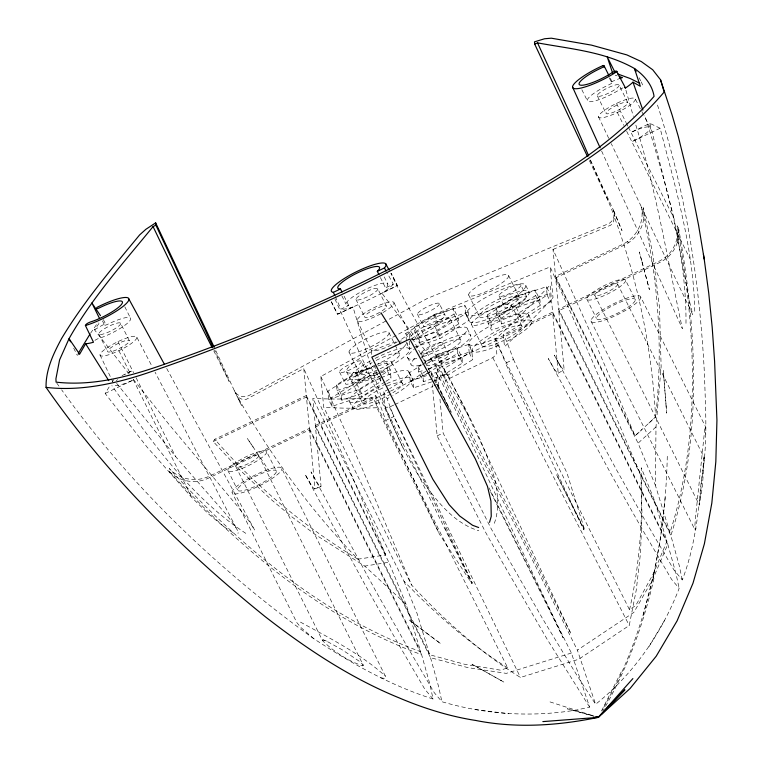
<?xml version="1.0" encoding="UTF-8"?>
<svg xmlns="http://www.w3.org/2000/svg" width="763" height="763" viewBox="0 0 763 763"><rect width="100%" height="100%" fill="white"/><g stroke="black" fill="none" stroke-linecap="round" stroke-linejoin="round"><path stroke-width="0.57" stroke-dasharray="3.81 2.86" d="M682.284 579.918L679.127 565.135L670.858 535.588C703 435.931 696.8 328.481 678.336 226.878C679.976 235.729 677.687 245.057 672.317 252.257A34.173 33.314 -5.3 0 1 659.766 262.472L558.754 310.741L564.124 369.721L562.913 369.244L560.309 365.696L554.234 355.1L617.067 470.809L646.509 522.951L674.044 570.104L682.284 579.918C695.913 544.916 698.708 507.567 702.914 470.657C707.663 439.011 705.422 406.841 704.487 375.005C699.824 282.997 685.765 190.96 656.905 103.291M590.037 159.829L613.032 209.3C615.684 214.527 613.547 221.756 607.92 223.979L427.414 298.419L386.975 320.412M669.971 532.622L655.379 485.306L655.999 426.918L661.13 366.679L659.461 306.888L652.689 253.497L643.171 207.67C646.862 222.72 637.954 238.79 624.144 245.171L555.683 277.885L558.611 309.273L669.971 532.622C701.75 433.546 695.646 326.812 677.134 225.848C678.803 234.708 676.504 244.065 671.125 251.285A34.249 33.391 -5.3 0 1 658.545 261.518L558.611 309.273M694.759 311.275C693.672 248.891 675.617 188.203 660.119 128.232L649.866 123.377L630.991 132.4A21.087 4.387 -26.5 0 1 650.391 128.003L643.953 115.633M685.985 323.35C686.595 254.67 666.967 187.555 647.072 122.462L644.783 115.728M665.231 497.514L660.472 538.373L653.061 577.849C661.769 537.667 666.5 496.732 667.291 455.635M433.06 699.013L424.81 689.199L397.275 642.045L367.842 589.913L305 474.195L311.075 484.801L313.679 488.349L314.89 488.816L309.52 429.846L208.509 478.115A34.173 33.314 -5.3 0 1 192.553 481.52C183.454 481.224 174.574 477.295 168.423 470.552C239.21 547.691 321.986 618.354 421.624 654.683L429.893 684.239L433.06 699.013C390.37 685.46 351.171 663.266 313.908 638.784C217.817 569.551 130.616 486.355 61.66 389.855M439.965 399.202L443.131 433.041L491.296 528.95L542.617 618.717L576.37 674.416L595.607 704.268C633.424 674.273 661.807 633.233 679.175 588.34L671.564 579.346L643.381 531.286L613.109 477.81L548.301 358.524L554.367 369.13L556.98 372.697L558.201 373.193L552.774 313.603L437.132 368.863L439.097 389.864M704.793 428.796L695.417 518.592L694.807 527.09L695.274 530.075L696.629 526.804M704.259 458.382L704.135 457.533L700.415 489.159L699.375 505.068L702.513 485.802L704.135 457.533L617.668 284.179A12.742 2.651 -26.5 0 0 600.243 289.959A12.742 2.651 -26.5 0 0 600.7 294.842A12.742 2.651 -26.5 0 0 617.668 284.179M629.513 609.742C640.1 563.247 643.142 515.368 641.244 467.805L654.358 500.137L666.929 541.368L653.109 574.158L635.846 605.383L629.513 609.742L494.882 339.726A1329.985 276.521 -26.5 0 0 550.094 284.99L552.631 312.134L666.929 541.368M677.315 242.748L678.555 237.531M396.111 335.424L320.841 376.483L323.712 407.232L411.61 585.068C444.104 619.995 479.889 652.146 520.452 677.468L578.707 659.261L629.237 625.479L636.285 589.923L640.51 552.956L642.007 514.739L640.901 475.492L590.924 357.799L550.133 266.907L434.796 314.337L397.161 334.862M311.075 484.801L309.301 481.92M703.772 458.992L704.135 457.533M237.98 533.442L238.17 532.698M643.047 615.722L654.282 571.668C645.698 611.029 633.195 649.523 615.512 685.765L602.198 710.181M494.319 523.351C499.784 508.654 497.638 492.516 494.367 477.571C471.4 404.304 423.637 341.958 390.809 273.135M552.774 313.603L667.797 544.305L652.785 579.317L633.805 612.451L577.381 650.162L595.607 704.268M601.463 711.04L622.35 669.79M235.843 466.641L322.587 640.701C333.86 651.631 347.842 660.901 362.74 665.851L363.188 665.021L258.771 455.683A12.742 2.651 -26.5 0 0 241.346 461.462A12.742 2.651 -26.5 0 0 241.804 466.346A12.742 2.651 -26.5 0 0 258.771 455.683M648.865 646.843L665.689 618.44M232.868 532.564L223.836 526.699L208.623 514.004L191.866 497.59L146.887 446.889L105.16 393.431L110.015 385.534M112.438 381.595L113.658 379.621M90.53 333.297L98.093 322.272M213.23 441.529L306.449 396.989L309.387 428.377L209.453 476.122A34.249 33.391 -5.3 0 1 193.468 479.546C184.35 479.24 175.442 475.301 169.291 468.53C239.534 545.307 321.805 615.464 420.747 651.726L406.145 604.401L364.752 566.098L315.043 534.415L291.8 516.799L270.894 499.298L236.788 466.975L213.23 441.529L214.784 439.25L306.306 395.511L303.788 368.529L246.43 399.268A9.986 9.7 14.9 0 1 241.871 399.202L237.77 397.17C270.789 455.997 311.123 510.6 357.942 559.184L385.801 554.949L347.003 464.476L303.788 368.529M103.32 319.554L105.418 323.626L104.617 324.809A3.329 0.687 -26.5 0 0 107.793 324.265A23.271 4.836 -26.5 0 1 130.13 320.317A23.271 4.836 -26.5 0 1 98.665 338.486A3.329 0.687 -26.5 0 0 94.383 340.823M129.119 373.937L94.526 329.835L99.791 322.291M432.716 381.529L439.459 379.287L439.288 377.437L447.261 373.632L468.062 415.349L571.02 633.853L445.153 380.489L492.822 357.713L496.827 353.975L495.378 338.486A33.248 6.915 -26.5 0 1 473.108 337.38A33.248 6.915 -26.5 0 1 523.523 313.288A33.248 6.915 -26.5 0 1 503.351 334.671L504.486 346.745A1318.903 274.213 -26.5 0 0 553.013 297.665L550.133 266.907M648.75 423.265L655.589 416.951C663.629 346.745 658.011 275.519 641.263 206.954C644.993 222.033 636.065 238.151 622.236 244.541L555.54 276.416L635.035 435.854L641.902 429.569M655.999 426.918L638.078 443.16L655.379 485.306M414.404 327.193L433.689 315.081L453.489 308.519L458.325 318.219L458.84 323.77L439.564 335.882L419.764 342.444L414.929 332.744L414.404 327.193L419.249 336.893L419.764 342.444M406.441 340.784L405.754 333.45L434.872 315.167L464.772 305.248L468.158 312.038L468.949 320.422L439.831 338.715L409.931 348.624L407.022 342.806M380.508 377.065L380.928 381.5L361.643 393.613L341.843 400.174L337.008 390.475L336.493 384.924L355.768 372.811L375.568 366.25M385 381.939L361.91 396.445L332.01 406.355L328.624 399.564L327.842 391.181L356.96 372.888L374.671 367.022M468.158 312.038L438.258 321.957L409.14 340.25L409.931 348.624M414.929 332.744L434.729 326.183L454.004 314.07L453.489 308.519M419.249 336.893L438.525 324.78L458.325 318.219M332.01 406.355L331.228 397.971L360.346 379.678L380.279 373.078M412.077 340.002L436.446 331.924L465.564 313.631L464.772 305.248M337.008 390.475L356.807 383.913L376.092 371.8L375.673 367.356M341.843 400.174L341.328 394.624L360.603 382.511L379.306 376.321M328.624 399.564L358.524 389.655L381.614 375.148M382.616 374.519L387.642 371.362L386.86 362.978L375.777 366.65M495.998 308.7L515.273 296.588L535.073 290.026L539.918 299.725L540.433 305.276L521.148 317.389L501.358 323.951L496.513 314.251L495.998 308.7L500.833 318.4L501.358 323.951M487.347 314.957L516.465 296.664L546.365 286.754L549.751 293.545L550.533 301.929L521.415 320.222L491.515 330.131L488.129 323.34L487.347 314.957L490.733 321.748L491.515 330.131M386.002 381.309L391.028 378.152L390.246 369.769L386.86 362.978M432.23 378.763L423.436 381.681L418.601 371.982L418.076 366.431L420.966 364.609M424.829 362.187L437.361 354.318L457.161 347.756L461.996 357.456L462.512 363.007L443.236 375.119L433.336 378.4M431.591 381.901L413.594 387.862L410.208 381.071L409.426 372.687L421.472 365.124M422.483 364.485L438.544 354.394L468.444 344.485L471.83 351.276L472.612 359.659L447.433 375.482L444.047 368.691L469.226 352.868L468.444 344.485M490.733 321.748L519.851 303.455L549.751 293.545M496.513 314.251L516.313 307.689L535.597 295.577L535.073 290.026M500.833 318.4L520.118 306.287L539.918 299.725M413.594 387.862L412.812 379.478L441.93 361.185L471.83 351.276M488.129 323.34L518.029 313.431L547.147 295.138L546.365 286.754M428.501 368.701L438.401 365.42L457.676 353.307L457.161 347.756M423.436 381.681L422.912 376.13L426.775 373.708M427.738 373.107L442.197 364.018L461.996 357.456M558.201 373.193L564.124 369.721M385.935 320.975L249.024 395.482C243.759 398.496 236.52 395.873 234.203 390.332L214.737 348.386M469.054 416.941C444.037 372.964 412.115 333.603 381.92 293.173L397.323 285.448L391.171 273.211L397.342 285.639L369.874 299.163A99.705 20.735 -26.5 0 1 365.057 301.461L337.523 314.222L331.352 301.843M122.042 375.606L132.533 370.599A21.087 4.387 -26.5 0 0 124.855 374.69M105.16 393.431L133.401 379.926A21.087 4.387 -26.5 0 1 114.002 384.323M660.119 128.232L631.869 141.727A21.087 4.387 -26.5 0 0 650.391 128.003M335.253 296.549L340.956 309.158L348.72 305.448A23.271 4.836 -26.5 0 1 366.412 289.043A23.271 4.836 -26.5 0 1 385.534 287.851L393.298 284.141L386.65 271.99M315.367 425.516L373.117 397.914L507.738 667.93L500.328 670.143L464.572 664.258L429.655 654.749L315.367 425.516L312.83 398.372A1329.985 276.521 -26.5 0 0 373.117 397.914M494.882 339.726L552.631 312.134M489.054 487.862L571.392 653.023L589.627 707.12L576.771 709.952C531.916 717.458 485.526 714.588 441.911 701.722L434.3 692.728L406.107 644.668L375.844 591.191L311.027 471.906L317.103 482.512L319.716 486.088L320.927 486.575L314.47 488.969L320.927 486.575L320.994 485.688L315.5 426.984L389.388 391.677M390.456 391.171L431.143 371.724L452.392 414.347M388.586 389.235A33.248 6.915 -26.5 0 1 383.722 391.839L385.172 407.328L389.502 407.08L393.737 405.058M394.805 404.552L432.936 386.326M433.994 385.82L437.18 384.304L436.074 372.497L431.572 373.994M385.172 407.328L471.801 583.523L439.412 534.062L385.849 420.403L393.832 416.588L387.118 398.696L383.722 391.839M513.461 359.421L567.014 473.079L584.582 529.627L556.542 474.596L584.019 529.894L505.488 363.236L513.461 359.421L506.737 341.471L503.351 334.671M337.523 314.222L352.973 307.012C370.58 365.429 386.936 425.325 419.736 477.447C435.234 498.802 452.325 522.674 478.83 530.762M553.013 249.425L610.686 225.199A9.986 9.328 -84.6 0 0 613.414 221.642L614.415 217.178C638.097 281.261 651.898 348.748 655.589 416.951L635.035 435.854L596.237 345.381L553.013 249.425L555.54 276.416M79.619 354.204L77.206 355.196L73.095 346.946M381.386 372.706L390.246 369.769M418.601 371.982L424.094 370.16M410.208 381.071L427.08 375.482M571.392 653.023L506.308 673.367L467.948 667.644L430.532 657.687L315.5 426.984M362.74 665.851L363.322 665.46L362.806 664.459L359.22 661.197L342.091 649.733L326.43 641.044L322.863 639.823L322.587 640.701M406.145 604.401L388.853 562.255L364.752 566.098M475.015 709.552L508.873 713.739M380.603 677.821L384.609 678.364L385.849 677.096L281.909 468.663A27.706 5.761 -26.5 0 0 244.026 481.215A27.706 5.761 -26.5 0 0 245.018 491.83A27.706 5.761 -26.5 0 0 281.909 468.663M560.309 365.696L558.535 362.816M549.999 701.912L594.882 716.304M615.15 75.175L617.2 75.871M609.246 77.788L611.258 81.899L612.212 82.242A3.329 0.687 -26.5 0 1 609.208 84.655A23.271 4.836 -26.5 0 0 588.073 101.479A23.271 4.836 -26.5 0 0 620.1 89.309A3.329 0.687 -26.5 0 1 622.846 87.926M326.43 641.044L323.512 639.928L322.387 640.214L323.731 642.074M300.441 622.112C329.74 638.183 360.651 653.729 385.506 676.247M245.82 533.356C189.567 496.56 150.216 439.526 111.856 385.601M357.942 559.184C304.523 526.728 255.719 486.575 214.784 439.25M507.738 667.93C469.464 643.772 435.282 613.757 403.98 581.187L312.83 398.372M313.908 638.784L300.889 627.51L296.836 622.589L232.066 492.478M116.634 383.322L175.48 456.436L226.258 514.472L233.917 524.391L237.541 530.399L155.051 372.153M133.391 379.421L168.594 423.885L236.759 505.411L248.728 520.643L254.642 529.999L166.487 368.1M56.767 383.093L60.964 388.882M253.211 447.166L247.403 438.572L269.053 470.666M589.627 707.12L547.071 639.136L503.189 563.676L485.316 531.811L437.151 435.902L432.344 384.562M635.36 99.142A20.506 4.263 -26.5 0 1 608.063 116.291A20.506 4.263 -26.5 0 1 607.329 108.432A20.506 4.263 -26.5 0 1 635.36 99.142L641.263 110.482M641.807 111.512L643.419 114.603M394.042 302.844L440.833 392.649M441.376 393.698L446.851 404.209M447.404 405.258L450.685 411.562M136.901 337.341A20.506 4.263 -26.5 0 1 109.605 354.49A20.506 4.263 -26.5 0 1 108.871 346.631A20.506 4.263 -26.5 0 1 136.901 337.341L151.751 365.83M466.269 314.861L469.407 320.946M346.459 371.657L349.778 378.114M492.822 357.713L629.237 625.479M468.978 344.218L472.497 351.199M331.352 301.795L337.504 314.032M213.764 350.837L229.148 381.424L214.575 350.217M616.494 103.425L626.07 122.557M626.337 123.081L627.882 126.191M628.407 127.221L673.939 218.237L688.875 298.629L692.747 314.747L611.287 143.673M528.568 314.833L531.63 320.946M349.454 401.538L352.868 408.367M118.036 341.624L133.592 372.716M136.119 377.761L175.48 456.436M639.117 77.74L640.662 80.84M641.168 81.87L642.713 84.96M619.175 85.256A12.189 2.537 -26.5 0 1 602.951 95.451A12.189 2.537 -26.5 0 1 602.512 90.778A12.189 2.537 -26.5 0 1 619.175 85.256L627.882 102.719A12.189 2.537 -26.5 0 1 611.649 112.914A12.189 2.537 -26.5 0 1 611.22 108.241A12.189 2.537 -26.5 0 1 627.882 102.719M610.276 78.236L612.336 82.366M597.248 95.737L605.956 113.201M581.854 89.738L587.51 101.078M640.796 297.16A27.706 5.761 -26.5 0 1 603.915 320.326A27.706 5.761 -26.5 0 1 602.923 309.711A27.706 5.761 -26.5 0 1 640.796 297.16L705.317 426.345L705.622 434.195M625.641 280.374A21.612 4.492 -26.5 0 1 596.866 298.447A21.612 4.492 -26.5 0 1 596.094 290.169A21.612 4.492 -26.5 0 1 625.641 280.374L635.321 299.773A21.612 4.492 -26.5 0 1 606.547 317.847A21.612 4.492 -26.5 0 1 605.774 309.568A21.612 4.492 -26.5 0 1 635.321 299.773M594.739 295.138L699.375 505.068M586.766 298.953L596.437 318.352M590.953 320.975L695.045 529.951M555.683 277.885L638.078 443.16M558.754 310.741L670.858 535.588M547.147 295.138L550.533 301.929M535.597 295.577L540.433 305.276M525.841 285.572A33.248 6.915 -26.5 0 1 481.577 313.383A33.248 6.915 -26.5 0 1 480.385 300.641A33.248 6.915 -26.5 0 1 525.841 285.572L529.226 292.363A33.248 6.915 -26.5 0 1 484.963 320.174A33.248 6.915 -26.5 0 1 483.771 307.432A33.248 6.915 -26.5 0 1 529.226 292.363M520.957 285.257A12.189 2.537 -26.5 0 1 504.725 295.453A12.189 2.537 -26.5 0 1 504.286 290.779A12.189 2.537 -26.5 0 1 520.957 285.257L526.766 296.902A12.189 2.537 -26.5 0 1 510.533 307.098A12.189 2.537 -26.5 0 1 510.094 302.425A12.189 2.537 -26.5 0 1 526.766 296.902M508.711 275.739A22.28 4.635 -26.5 0 1 479.059 294.365A22.28 4.635 -26.5 0 1 478.258 285.829A22.28 4.635 -26.5 0 1 508.711 275.739L519.355 297.084A22.28 4.635 -26.5 0 1 489.703 315.71A22.28 4.635 -26.5 0 1 488.902 307.174A22.28 4.635 -26.5 0 1 519.355 297.084M516.465 296.664L519.851 303.455M515.273 296.588L520.118 306.287M516.313 307.689L521.148 317.389M518.029 313.431L521.415 320.222M511.468 305.162A22.28 4.635 -26.5 0 1 481.806 323.798A22.28 4.635 -26.5 0 1 481.014 315.253A22.28 4.635 -26.5 0 1 511.468 305.162L522.111 326.507A22.28 4.635 -26.5 0 1 492.45 345.134A22.28 4.635 -26.5 0 1 491.649 336.597A22.28 4.635 -26.5 0 1 522.111 326.507M499.021 295.739L504.829 307.375M495.378 338.486L498.764 345.277L505.488 363.236M468.635 294.89L479.278 316.235M471.391 324.313L482.035 345.658M465.564 313.631L468.949 320.422M467.404 328.872L470.79 335.663M454.004 314.07L458.84 323.77M469.226 352.868L472.612 359.659M450.275 319.029L460.919 340.374M439.364 303.75A12.189 2.537 -26.5 0 1 423.141 313.946A12.189 2.537 -26.5 0 1 422.702 309.273A12.189 2.537 -26.5 0 1 439.364 303.75L445.172 315.396A12.189 2.537 -26.5 0 1 428.94 325.591A12.189 2.537 -26.5 0 1 428.501 320.918A12.189 2.537 -26.5 0 1 445.172 315.396M457.676 353.307L462.512 363.007M434.872 315.167L438.258 321.957M433.689 315.081L438.525 324.78M434.729 326.183L439.564 335.882M443.036 342.988A12.189 2.537 -26.5 0 1 426.813 353.183A12.189 2.537 -26.5 0 1 426.374 348.51A12.189 2.537 -26.5 0 1 443.036 342.988L448.844 354.623A12.189 2.537 -26.5 0 1 432.611 364.828A12.189 2.537 -26.5 0 1 432.173 360.155A12.189 2.537 -26.5 0 1 448.844 354.623M436.446 331.924L439.831 338.715M438.544 354.394L441.93 361.185M417.437 314.232L423.236 325.877M437.361 354.318L442.197 364.018M438.401 365.42L443.236 375.119M437.132 368.863L577.381 650.162M439.288 377.437L460.089 419.154L563.046 637.668L490.065 490.762M436.074 372.497L439.459 379.287M384.218 276.874L387.814 284.084M421.109 353.469L426.908 365.105M380.394 277.541L385.534 287.851M405.754 333.45L408.176 338.305M418.076 366.431L422.912 376.13M377.857 288.958A12.189 2.537 -26.5 0 1 361.633 299.153A12.189 2.537 -26.5 0 1 361.195 294.48A12.189 2.537 -26.5 0 1 377.857 288.958L386.564 306.421A12.189 2.537 -26.5 0 1 370.341 316.616A12.189 2.537 -26.5 0 1 369.902 311.943A12.189 2.537 -26.5 0 1 386.564 306.421M407.585 357.456L410.971 364.247M409.426 372.687L412.812 379.478M389.082 332.906A22.28 4.635 -26.5 0 1 359.43 351.533A22.28 4.635 -26.5 0 1 358.629 342.997A22.28 4.635 -26.5 0 1 389.082 332.906L394.662 344.084M395.167 345.095L399.726 354.251M391.839 362.33L402.483 383.675M355.93 299.439L364.638 316.903M387.642 371.362L391.028 378.152M344.094 296.168L348.72 305.448M341.843 295.844L345.954 304.094M376.092 371.8L380.928 381.5M361.452 361.481A12.189 2.537 -26.5 0 1 345.219 371.676A12.189 2.537 -26.5 0 1 344.781 367.003A12.189 2.537 -26.5 0 1 361.452 361.481L367.251 373.126A12.189 2.537 -26.5 0 1 351.028 383.322A12.189 2.537 -26.5 0 1 350.589 378.648A12.189 2.537 -26.5 0 1 367.251 373.126M380.146 378.267A33.248 6.915 -26.5 0 0 349.216 399.974A33.248 6.915 -26.5 0 0 375.749 395.654L379.135 402.444L385.849 420.403M349.006 352.058L359.65 373.403M356.96 372.888L360.346 379.678M355.768 372.811L360.603 382.511M356.807 383.913L361.643 393.613M358.524 389.655L361.91 396.445M351.762 381.481L362.406 402.826M339.516 371.962L345.324 383.598M336.493 384.924L341.328 394.624M327.842 391.181L331.228 397.971M306.306 395.511L385.801 554.949M306.449 396.989L388.853 562.255M309.387 428.377L420.747 651.726M309.52 429.846L421.624 654.683M266.754 451.877A21.612 4.492 -26.5 0 1 237.98 469.951A21.612 4.492 -26.5 0 1 237.207 461.672A21.612 4.492 -26.5 0 1 266.754 451.877L276.425 471.276A21.612 4.492 -26.5 0 1 247.651 489.35A21.612 4.492 -26.5 0 1 246.878 481.071A21.612 4.492 -26.5 0 1 276.425 471.276M227.87 470.456L237.541 489.856M124.808 306.793L130.463 318.133M120.716 323.455A12.189 2.537 -26.5 0 1 104.483 333.65A12.189 2.537 -26.5 0 1 104.045 328.977A12.189 2.537 -26.5 0 1 120.716 323.455L129.424 340.918A12.189 2.537 -26.5 0 1 113.191 351.114A12.189 2.537 -26.5 0 1 112.752 346.44A12.189 2.537 -26.5 0 1 129.424 340.918M102.471 320.908L104.521 325.028M98.78 333.936L107.488 351.4M617.343 112.495L623.686 125.266M626.681 131.284L690.324 259.391M437.18 384.304L448.816 407.719M444.886 527.948L472.364 583.256L393.832 416.588M118.885 350.694L130.511 374.108M133.163 379.43L191.866 497.59M375.749 395.654L376.874 407.728L439.412 534.062M408.892 371.81L411.991 378.114M389.502 407.08L520.452 677.468M406.088 342.253L409.597 349.53M234.203 390.332L241.461 405.411L234.918 391.667M598.478 116.768L608.721 138.294M357.16 320.47L371.152 349.826L371.734 356.092M100.01 354.967L113.506 383.274M589.379 160.583L607.977 200.392L614.396 216.215L614.148 213.707M320.841 376.483L361.719 467.566L411.61 585.068M334.957 299.048L403.15 448.329M601.625 151.055L682.36 328.662C667.568 260.049 656.38 190.454 635.274 123.263M590.6 160.306L607.977 200.392M613.586 210.722L621.998 230.588L613.032 209.3M403.98 581.187L417.084 613.519L429.655 654.749M625.918 90.215L633.357 116.453M667.797 544.305L675.942 573.461L679.175 588.34M430.532 657.687L438.677 686.843L441.911 701.722M649.866 123.377L673.939 218.237M447.261 373.632L447.433 375.482M444.047 368.691L445.153 380.489M431.143 371.724L431.476 375.224M409.664 337.971L409.082 331.705A21.087 4.387 -26.5 0 1 401.004 339.611M387.108 398.639L387.118 398.696A33.248 6.915 -26.5 0 0 389.025 397.637M379.135 402.444L379.144 402.511A33.248 6.915 -26.5 0 1 352.706 406.45A33.248 6.915 -26.5 0 1 385.658 384.094M653.967 578.421A637.21 449.865 63.8 0 1 602.875 710.982M397.313 341.872A21.087 4.387 -26.5 0 1 371.152 349.826M116.329 380.775A21.087 4.387 -26.5 0 1 117.655 379.612M380.785 313.755A20.506 4.263 -26.5 0 1 357.532 319.22A20.506 4.263 -26.5 0 1 387.385 302.453A20.506 4.263 -26.5 0 1 382.606 312.735M393.298 284.141A31.14 6.476 -26.5 0 1 381.92 293.173M352.973 307.012A31.14 6.476 -26.5 0 1 340.956 309.158M94.526 329.835A31.14 6.476 -26.5 0 1 105.418 323.626M611.258 81.899A31.14 6.476 -26.5 0 1 618.822 78.827M437.151 435.902A37.063 7.706 -26.5 0 1 443.131 433.041M377.542 364.256A22.28 4.635 -26.5 0 1 391.82 362.206A22.28 4.635 -26.5 0 1 379.411 373.078M377.427 374.185A22.28 4.635 -26.5 0 1 351.857 381.834A22.28 4.635 -26.5 0 1 373.431 366.002M410.761 336.578A22.28 4.635 -26.5 0 1 441.357 319.077A22.28 4.635 -26.5 0 1 442.111 327.155A22.28 4.635 -26.5 0 1 410.999 339.134M381.233 377.761A33.248 6.915 -26.5 0 1 408.663 371.39A33.248 6.915 -26.5 0 1 389.531 388.71M376.874 407.728A1318.903 274.213 -26.5 0 1 323.712 407.232M415.854 348.062A33.248 6.915 -26.5 0 1 456.188 328.338A33.248 6.915 -26.5 0 1 462.388 335.672A33.248 6.915 -26.5 0 1 423.131 356.674M416.836 358.467A33.248 6.915 -26.5 0 1 414.147 349.378M405.782 344.418A33.248 6.915 -26.5 0 1 377.704 364.046M375.777 364.962A33.248 6.915 -26.5 0 1 348.71 367.089A33.248 6.915 -26.5 0 1 397.246 341.662M399.211 341.28A33.248 6.915 -26.5 0 1 401.491 340.994M420.031 354.28A33.248 6.915 -26.5 0 1 460.146 334.976A33.248 6.915 -26.5 0 1 465.564 342.644A33.248 6.915 -26.5 0 1 426.517 363.465M420.222 365.258A33.248 6.915 -26.5 0 1 416.732 356.817M421.405 357.923A22.28 4.635 -26.5 0 1 450.504 340.899A22.28 4.635 -26.5 0 1 455.377 346.669A22.28 4.635 -26.5 0 1 423.761 360.708M375.1 358.391A33.248 6.915 -26.5 0 1 409.483 349.082A33.248 6.915 -26.5 0 1 380.375 371.18M377.447 372.544A33.248 6.915 -26.5 0 1 349.94 378.667A33.248 6.915 -26.5 0 1 371.285 360.413M376.092 360.451A22.28 4.635 -26.5 0 1 398.982 356.111A22.28 4.635 -26.5 0 1 366.354 373.956A22.28 4.635 -26.5 0 1 372.077 362.654M498.764 345.277A33.248 6.915 -26.5 0 1 476.494 344.17A33.248 6.915 -26.5 0 1 526.909 320.079A33.248 6.915 -26.5 0 1 506.737 341.471M386.755 383.608A33.248 6.915 -26.5 0 1 412.192 378.41A33.248 6.915 -26.5 0 1 392.792 395.577M387.184 386.011A22.28 4.635 -26.5 0 1 402.244 383.112A22.28 4.635 -26.5 0 1 392.859 392.726M391.018 393.851A22.28 4.635 -26.5 0 1 362.721 403.474A22.28 4.635 -26.5 0 1 384.075 387.346M593.662 716.104L567.262 708.789L593.728 716.133M628.273 242.167L627.224 241.652L628.273 242.167M503.847 682.084L471.954 664.163L503.847 682.084M440.213 643.323L408.806 619.661L440.213 643.323M641.826 261.003L639.308 251.971L649.399 289.606L641.826 261.003M666.013 404.113L663.305 370.618L666.633 413.126L666.013 404.113"/><path stroke-width="1.14" d="M587.367 156.281L534.701 44.13L534.491 41.841L544.591 38.76L551.306 38.188L591.468 45.131L626.852 54.898L641.263 61.545L652.699 69.757L660.548 79.8L672.098 115.013L678.326 136.577L691.888 191.675L698.593 225.304L704.211 259.115L708.732 293.059L712.175 327.108L714.588 361.195L716.934 420.146L715.828 461.71L711.831 503.046L704.402 543.752L692.976 583.256L677.058 620.92L656.218 656.199L630.057 688.531L598.249 717.382C557.991 725.699 516.16 728.503 475.626 720.444C449.359 716.352 423.627 708.274 399.183 697.897C350.532 678.107 306.459 648.741 265.142 616.618C182.643 550.047 106.686 474.662 46.066 387.375C45.637 369.807 53.448 353.689 61.555 338.572C83.825 301.385 112.142 268.29 139.629 234.909L145.905 229.281L155.662 222.872L214.231 347.308M489.541 522.312L491.238 516.332L490.943 501.053L487.5 486.412L475.32 458.859L409.76 339.01L371.829 357.141L432.793 479.183L449.169 504.734L459.66 515.998L472.545 525.268L478.668 527.529M78.284 353.298L89.929 334.204M85.399 325.505A30.482 6.333 -26.5 0 0 128.213 301.223A30.482 6.333 -26.5 0 0 97.035 307.375L96.396 308.309A3.329 0.687 -26.5 0 0 99.572 307.766A23.271 4.836 -26.5 0 1 121.908 303.817A23.271 4.836 -26.5 0 1 90.435 321.996A3.329 0.687 -26.5 0 0 85.933 324.618L85.399 325.505L93.487 342.225A31.14 6.476 -26.5 0 1 85.618 343.741L79.619 354.204L69.032 338.686C92.037 297.847 123.549 262.71 153.067 226.582L155.871 225.161L155.662 222.872M542.846 721.607L598.249 717.382L632.88 678.584M601.778 713.987L624.916 689.771L598.249 717.382L595.951 716.743M334.785 295.5L333.364 292.353L340.489 288.948A23.271 4.836 -26.5 0 1 358.19 272.553A23.271 4.836 -26.5 0 1 377.313 271.351L384.438 267.947L386.097 270.979M534.701 44.13L537.524 42.862C570.238 48.899 604.992 51.741 634.444 68.489C644.02 75.203 652.193 84.493 654.072 96.357C622.169 133.22 582.045 161.918 540.042 186.182A476.885 99.152 -26.5 0 1 389.111 269.139L361.652 282.663A99.705 20.735 -26.5 0 1 356.836 284.971L329.301 297.723A476.885 99.152 -26.5 0 1 176.425 359.945C138.17 373.984 97.359 386.86 56.071 382.129L55.928 378.772L59.59 359.898L69.032 338.686L70.539 341.786M46.066 387.375C85.027 391.924 124.111 381.614 160.44 368.395C227.364 345.191 292.668 317.561 356.798 287.546A110.807 23.043 -26.5 0 0 362.148 284.99L423.408 254.241A484.658 100.764 -26.5 0 0 510.581 206.458C565.879 174.46 622.35 141.374 664.163 92.008L660.548 79.8M596.008 716.657L598.249 717.382M617.61 73.925L630.171 78.513L639.728 83.272M619.251 76.567L622.331 77.616A31.14 6.476 -26.5 0 0 619.728 78.503M617.114 71.417A30.482 6.333 -26.5 0 1 573.623 88.384A30.482 6.333 -26.5 0 1 603.228 65.475L603.981 65.752A3.329 0.687 -26.5 0 1 600.986 68.155A23.271 4.836 -26.5 0 0 579.851 84.979A23.271 4.836 -26.5 0 0 611.878 72.819A3.329 0.687 -26.5 0 1 616.475 71.083L625.507 87.993A31.14 6.476 -26.5 0 0 632.975 82.175L640.329 86.267L634.444 68.489L636.018 71.56M625.507 87.993L624.697 87.583A3.329 0.687 -26.5 0 0 624.43 87.535M100.439 315.605L91.875 302.968L99.533 318.457M380.995 312.782L400.413 343.76M85.618 343.741L108.737 380.623M128.947 299.163L164.207 363.922M385.706 263.76L389.101 270.007M614.911 72.17L607.167 56.729L612.718 73.372M212.181 347.68L190.435 304.437L153.067 226.582M604.115 65.866L608.74 75.146M377.313 271.351L378.849 274.451M340.489 288.948L342.034 292.038M603.228 65.475L604.229 67.525M155.871 225.161L213.058 346.993M537.524 42.862L573.69 121.288L588.721 155.967M572.584 87.163L600.147 147.812M632.975 82.175L642.875 110.11M703.41 254.337L704.211 259.115M333.364 292.353A30.482 6.333 -26.5 0 1 358.038 270.96A30.482 6.333 -26.5 0 1 384.438 267.947"/></g></svg>
